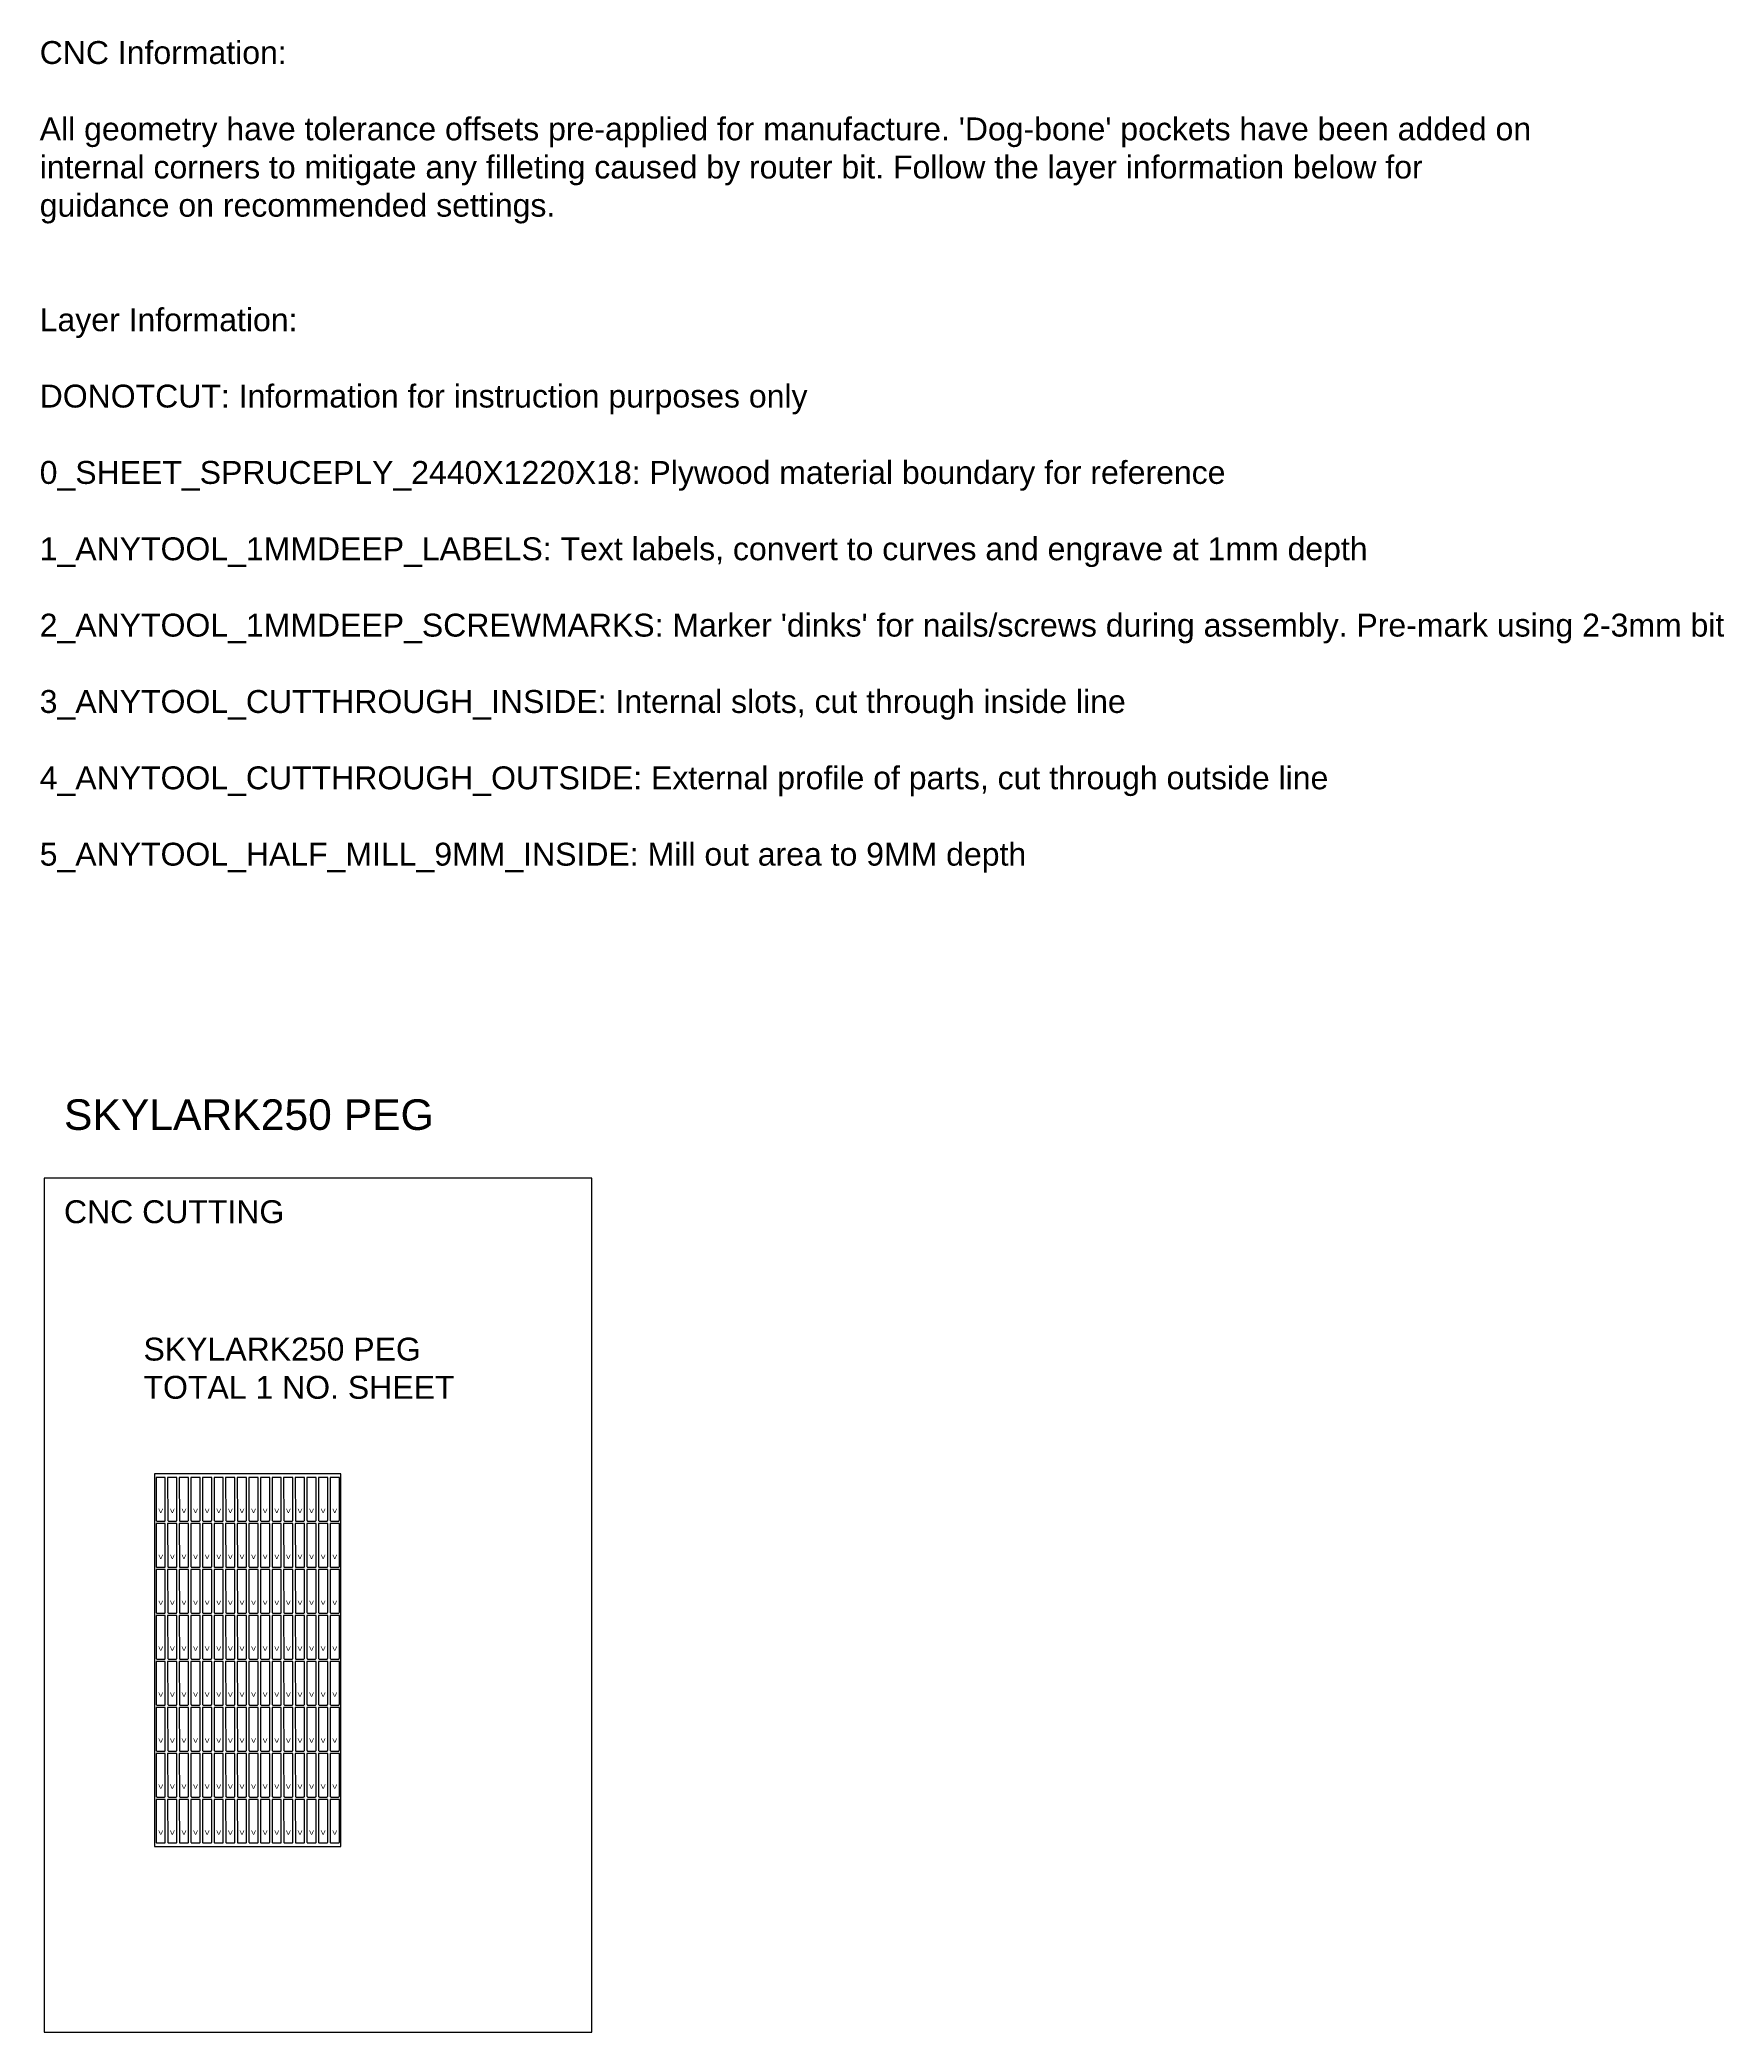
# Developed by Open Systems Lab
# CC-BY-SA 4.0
# Model space of a CAD drawing. Extents: x -30 to 12678, y 0 to 23683.
# Drawn here: x -29 to 11005, y 0 to 13050 of the extents above; entities that cross this region are included whole.
import ezdxf

# ---------------------------------------------------------------- set-up
doc = ezdxf.new("R2010")
doc.units = 0
for name, color, linetype in [('0_SHEET_SPRUCEPLY_2440X122', 1, 'CONTINUOUS'), ('1_ANYTOOL_1MMDEEP_LABELS_S', 2, 'CONTINUOUS'), ('4_ANYTOOL_CUTTHROUGH_OUTSI', 5, 'CONTINUOUS'), ('DONOTCUT', 18, 'CONTINUOUS')]:
    doc.layers.add(name, color=color, linetype=linetype)
doc.styles.add('ARIAL_REGULAR', font='arial.ttf')
doc.styles.add('MONOTXT_REGULAR', font='')
doc.styles.get('MONOTXT_REGULAR').set_extended_font_data('Monotxt')

msp = doc.modelspace()

# ---------------------------------------------------------------- linework, layer by layer
at = {"layer": '0_SHEET_SPRUCEPLY_2440X122'}
msp.add_lwpolyline([(723, 1217), (1943, 1217), (1943, 3657), (723, 3657)], close=True, dxfattribs=at)
at = {"layer": '4_ANYTOOL_CUTTHROUGH_OUTSI'}
for points in [[(733, 3353, 0.414214), (739, 3347), (787, 3347, 0.414214), (793, 3353), (793, 3633), (732, 3633)], [(809, 3353, 0.414214), (815, 3347), (863, 3347, 0.414214), (869, 3353), (869, 3633), (808, 3633)], [(885, 3353, 0.414214), (891, 3347), (939, 3347, 0.414214), (945, 3353), (945, 3633), (884, 3633)], [(961, 3353, 0.414214), (967, 3347), (1015, 3347, 0.414214), (1021, 3353), (1021, 3633), (960, 3633)], [(1037, 3353, 0.414214), (1043, 3347), (1091, 3347, 0.414214), (1097, 3353), (1097, 3633), (1036, 3633)], [(1113, 3353, 0.414214), (1119, 3347), (1167, 3347, 0.414214), (1173, 3353), (1173, 3633), (1112, 3633)], [(1189, 3353, 0.414214), (1195, 3347), (1243, 3347, 0.414214), (1249, 3353), (1249, 3633), (1188, 3633)], [(1265, 3353, 0.414214), (1271, 3347), (1319, 3347, 0.414214), (1325, 3353), (1325, 3633), (1264, 3633)], [(1341, 3353, 0.414214), (1347, 3347), (1395, 3347, 0.414214), (1401, 3353), (1401, 3633), (1340, 3633)], [(1417, 3353, 0.414214), (1423, 3347), (1471, 3347, 0.414214), (1477, 3353), (1477, 3633), (1416, 3633)], [(1493, 3353, 0.414214), (1499, 3347), (1547, 3347, 0.414214), (1553, 3353), (1553, 3633), (1492, 3633)], [(1569, 3353, 0.414214), (1575, 3347), (1623, 3347, 0.414214), (1629, 3353), (1629, 3633), (1568, 3633)], [(1645, 3353, 0.414214), (1651, 3347), (1699, 3347, 0.414214), (1705, 3353), (1705, 3633), (1644, 3633)], [(1721, 3353, 0.414214), (1727, 3347), (1775, 3347, 0.414214), (1781, 3353), (1781, 3633), (1720, 3633)], [(1797, 3353, 0.414214), (1803, 3347), (1851, 3347, 0.414214), (1857, 3353), (1857, 3633), (1796, 3633)], [(1873, 3353, 0.414214), (1879, 3347), (1927, 3347, 0.414214), (1933, 3353), (1933, 3633), (1872, 3633)], [(733, 3051, 0.414214), (739, 3045), (787, 3045, 0.414214), (793, 3051), (793, 3332), (732, 3332)], [(809, 3051, 0.414214), (815, 3045), (863, 3045, 0.414214), (869, 3051), (869, 3332), (808, 3332)], [(885, 3051, 0.414214), (891, 3045), (939, 3045, 0.414214), (945, 3051), (945, 3332), (884, 3332)], [(961, 3051, 0.414214), (967, 3045), (1015, 3045, 0.414214), (1021, 3051), (1021, 3332), (960, 3332)], [(1037, 3051, 0.414214), (1043, 3045), (1091, 3045, 0.414214), (1097, 3051), (1097, 3332), (1036, 3332)], [(1113, 3051, 0.414214), (1119, 3045), (1167, 3045, 0.414214), (1173, 3051), (1173, 3332), (1112, 3332)], [(1189, 3051, 0.414214), (1195, 3045), (1243, 3045, 0.414214), (1249, 3051), (1249, 3332), (1188, 3332)], [(1265, 3051, 0.414214), (1271, 3045), (1319, 3045, 0.414214), (1325, 3051), (1325, 3332), (1264, 3332)], [(1341, 3051, 0.414214), (1347, 3045), (1395, 3045, 0.414214), (1401, 3051), (1401, 3332), (1340, 3332)], [(1417, 3051, 0.414214), (1423, 3045), (1471, 3045, 0.414214), (1477, 3051), (1477, 3332), (1416, 3332)], [(1493, 3051, 0.414214), (1499, 3045), (1547, 3045, 0.414214), (1553, 3051), (1553, 3332), (1492, 3332)], [(1569, 3051, 0.414214), (1575, 3045), (1623, 3045, 0.414214), (1629, 3051), (1629, 3332), (1568, 3332)], [(1645, 3051, 0.414214), (1651, 3045), (1699, 3045, 0.414214), (1705, 3051), (1705, 3332), (1644, 3332)], [(1721, 3051, 0.414214), (1727, 3045), (1775, 3045, 0.414214), (1781, 3051), (1781, 3332), (1720, 3332)], [(1797, 3051, 0.414214), (1803, 3045), (1851, 3045, 0.414214), (1857, 3051), (1857, 3332), (1796, 3332)], [(1873, 3051, 0.414214), (1879, 3045), (1927, 3045, 0.414214), (1933, 3051), (1933, 3332), (1872, 3332)], [(733, 2750, 0.414214), (739, 2744), (787, 2744, 0.414214), (793, 2750), (793, 3030), (732, 3030)], [(809, 2750, 0.414214), (815, 2744), (863, 2744, 0.414214), (869, 2750), (869, 3030), (808, 3030)], [(885, 2750, 0.414214), (891, 2744), (939, 2744, 0.414214), (945, 2750), (945, 3030), (884, 3030)], [(961, 2750, 0.414214), (967, 2744), (1015, 2744, 0.414214), (1021, 2750), (1021, 3030), (960, 3030)], [(1037, 2750, 0.414214), (1043, 2744), (1091, 2744, 0.414214), (1097, 2750), (1097, 3030), (1036, 3030)], [(1113, 2750, 0.414214), (1119, 2744), (1167, 2744, 0.414214), (1173, 2750), (1173, 3030), (1112, 3030)], [(1189, 2750, 0.414214), (1195, 2744), (1243, 2744, 0.414214), (1249, 2750), (1249, 3030), (1188, 3030)], [(1265, 2750, 0.414214), (1271, 2744), (1319, 2744, 0.414214), (1325, 2750), (1325, 3030), (1264, 3030)], [(1341, 2750, 0.414214), (1347, 2744), (1395, 2744, 0.414214), (1401, 2750), (1401, 3030), (1340, 3030)], [(1417, 2750, 0.414214), (1423, 2744), (1471, 2744, 0.414214), (1477, 2750), (1477, 3030), (1416, 3030)], [(1493, 2750, 0.414214), (1499, 2744), (1547, 2744, 0.414214), (1553, 2750), (1553, 3030), (1492, 3030)], [(1569, 2750, 0.414214), (1575, 2744), (1623, 2744, 0.414214), (1629, 2750), (1629, 3030), (1568, 3030)], [(1645, 2750, 0.414214), (1651, 2744), (1699, 2744, 0.414214), (1705, 2750), (1705, 3030), (1644, 3030)], [(1721, 2750, 0.414214), (1727, 2744), (1775, 2744, 0.414214), (1781, 2750), (1781, 3030), (1720, 3030)], [(1797, 2750, 0.414214), (1803, 2744), (1851, 2744, 0.414214), (1857, 2750), (1857, 3030), (1796, 3030)], [(1873, 2750, 0.414214), (1879, 2744), (1927, 2744, 0.414214), (1933, 2750), (1933, 3030), (1872, 3030)], [(733, 2449, 0.414214), (739, 2443), (787, 2443, 0.414214), (793, 2449), (793, 2729), (732, 2729)], [(809, 2449, 0.414214), (815, 2443), (863, 2443, 0.414214), (869, 2449), (869, 2729), (808, 2729)], [(885, 2449, 0.414214), (891, 2443), (939, 2443, 0.414214), (945, 2449), (945, 2729), (884, 2729)], [(961, 2449, 0.414214), (967, 2443), (1015, 2443, 0.414214), (1021, 2449), (1021, 2729), (960, 2729)], [(1037, 2449, 0.414214), (1043, 2443), (1091, 2443, 0.414214), (1097, 2449), (1097, 2729), (1036, 2729)], [(1113, 2449, 0.414214), (1119, 2443), (1167, 2443, 0.414214), (1173, 2449), (1173, 2729), (1112, 2729)], [(1189, 2449, 0.414214), (1195, 2443), (1243, 2443, 0.414214), (1249, 2449), (1249, 2729), (1188, 2729)], [(1265, 2449, 0.414214), (1271, 2443), (1319, 2443, 0.414214), (1325, 2449), (1325, 2729), (1264, 2729)], [(1341, 2449, 0.414214), (1347, 2443), (1395, 2443, 0.414214), (1401, 2449), (1401, 2729), (1340, 2729)], [(1417, 2449, 0.414214), (1423, 2443), (1471, 2443, 0.414214), (1477, 2449), (1477, 2729), (1416, 2729)], [(1493, 2449, 0.414214), (1499, 2443), (1547, 2443, 0.414214), (1553, 2449), (1553, 2729), (1492, 2729)], [(1569, 2449, 0.414214), (1575, 2443), (1623, 2443, 0.414214), (1629, 2449), (1629, 2729), (1568, 2729)], [(1645, 2449, 0.414214), (1651, 2443), (1699, 2443, 0.414214), (1705, 2449), (1705, 2729), (1644, 2729)], [(1721, 2449, 0.414214), (1727, 2443), (1775, 2443, 0.414214), (1781, 2449), (1781, 2729), (1720, 2729)], [(1797, 2449, 0.414214), (1803, 2443), (1851, 2443, 0.414214), (1857, 2449), (1857, 2729), (1796, 2729)], [(1873, 2449, 0.414214), (1879, 2443), (1927, 2443, 0.414214), (1933, 2449), (1933, 2729), (1872, 2729)], [(733, 2148, 0.414214), (739, 2142), (787, 2142, 0.414214), (793, 2148), (793, 2428), (732, 2428)], [(809, 2148, 0.414214), (815, 2142), (863, 2142, 0.414214), (869, 2148), (869, 2428), (808, 2428)], [(885, 2148, 0.414214), (891, 2142), (939, 2142, 0.414214), (945, 2148), (945, 2428), (884, 2428)], [(961, 2148, 0.414214), (967, 2142), (1015, 2142, 0.414214), (1021, 2148), (1021, 2428), (960, 2428)], [(1037, 2148, 0.414214), (1043, 2142), (1091, 2142, 0.414214), (1097, 2148), (1097, 2428), (1036, 2428)], [(1113, 2148, 0.414214), (1119, 2142), (1167, 2142, 0.414214), (1173, 2148), (1173, 2428), (1112, 2428)], [(1189, 2148, 0.414214), (1195, 2142), (1243, 2142, 0.414214), (1249, 2148), (1249, 2428), (1188, 2428)], [(1265, 2148, 0.414214), (1271, 2142), (1319, 2142, 0.414214), (1325, 2148), (1325, 2428), (1264, 2428)], [(1341, 2148, 0.414214), (1347, 2142), (1395, 2142, 0.414214), (1401, 2148), (1401, 2428), (1340, 2428)], [(1417, 2148, 0.414214), (1423, 2142), (1471, 2142, 0.414214), (1477, 2148), (1477, 2428), (1416, 2428)], [(1493, 2148, 0.414214), (1499, 2142), (1547, 2142, 0.414214), (1553, 2148), (1553, 2428), (1492, 2428)], [(1569, 2148, 0.414214), (1575, 2142), (1623, 2142, 0.414214), (1629, 2148), (1629, 2428), (1568, 2428)], [(1645, 2148, 0.414214), (1651, 2142), (1699, 2142, 0.414214), (1705, 2148), (1705, 2428), (1644, 2428)], [(1721, 2148, 0.414214), (1727, 2142), (1775, 2142, 0.414214), (1781, 2148), (1781, 2428), (1720, 2428)], [(1797, 2148, 0.414214), (1803, 2142), (1851, 2142, 0.414214), (1857, 2148), (1857, 2428), (1796, 2428)], [(1873, 2148, 0.414214), (1879, 2142), (1927, 2142, 0.414214), (1933, 2148), (1933, 2428), (1872, 2428)], [(733, 1847, 0.414214), (739, 1841), (787, 1841, 0.414214), (793, 1847), (793, 2127), (732, 2127)], [(809, 1847, 0.414214), (815, 1841), (863, 1841, 0.414214), (869, 1847), (869, 2127), (808, 2127)], [(885, 1847, 0.414214), (891, 1841), (939, 1841, 0.414214), (945, 1847), (945, 2127), (884, 2127)], [(961, 1847, 0.414214), (967, 1841), (1015, 1841, 0.414214), (1021, 1847), (1021, 2127), (960, 2127)], [(1037, 1847, 0.414214), (1043, 1841), (1091, 1841, 0.414214), (1097, 1847), (1097, 2127), (1036, 2127)], [(1113, 1847, 0.414214), (1119, 1841), (1167, 1841, 0.414214), (1173, 1847), (1173, 2127), (1112, 2127)], [(1189, 1847, 0.414214), (1195, 1841), (1243, 1841, 0.414214), (1249, 1847), (1249, 2127), (1188, 2127)], [(1265, 1847, 0.414214), (1271, 1841), (1319, 1841, 0.414214), (1325, 1847), (1325, 2127), (1264, 2127)], [(1341, 1847, 0.414214), (1347, 1841), (1395, 1841, 0.414214), (1401, 1847), (1401, 2127), (1340, 2127)], [(1417, 1847, 0.414214), (1423, 1841), (1471, 1841, 0.414214), (1477, 1847), (1477, 2127), (1416, 2127)], [(1493, 1847, 0.414214), (1499, 1841), (1547, 1841, 0.414214), (1553, 1847), (1553, 2127), (1492, 2127)], [(1569, 1847, 0.414214), (1575, 1841), (1623, 1841, 0.414214), (1629, 1847), (1629, 2127), (1568, 2127)], [(1645, 1847, 0.414214), (1651, 1841), (1699, 1841, 0.414214), (1705, 1847), (1705, 2127), (1644, 2127)], [(1721, 1847, 0.414214), (1727, 1841), (1775, 1841, 0.414214), (1781, 1847), (1781, 2127), (1720, 2127)], [(1797, 1847, 0.414214), (1803, 1841), (1851, 1841, 0.414214), (1857, 1847), (1857, 2127), (1796, 2127)], [(1873, 1847, 0.414214), (1879, 1841), (1927, 1841, 0.414214), (1933, 1847), (1933, 2127), (1872, 2127)], [(733, 1546, 0.414214), (739, 1540), (787, 1540, 0.414214), (793, 1546), (793, 1826), (732, 1826)], [(809, 1546, 0.414214), (815, 1540), (863, 1540, 0.414214), (869, 1546), (869, 1826), (808, 1826)], [(885, 1546, 0.414214), (891, 1540), (939, 1540, 0.414214), (945, 1546), (945, 1826), (884, 1826)], [(961, 1546, 0.414214), (967, 1540), (1015, 1540, 0.414214), (1021, 1546), (1021, 1826), (960, 1826)], [(1037, 1546, 0.414214), (1043, 1540), (1091, 1540, 0.414214), (1097, 1546), (1097, 1826), (1036, 1826)], [(1113, 1546, 0.414214), (1119, 1540), (1167, 1540, 0.414214), (1173, 1546), (1173, 1826), (1112, 1826)], [(1189, 1546, 0.414214), (1195, 1540), (1243, 1540, 0.414214), (1249, 1546), (1249, 1826), (1188, 1826)], [(1265, 1546, 0.414214), (1271, 1540), (1319, 1540, 0.414214), (1325, 1546), (1325, 1826), (1264, 1826)], [(1341, 1546, 0.414214), (1347, 1540), (1395, 1540, 0.414214), (1401, 1546), (1401, 1826), (1340, 1826)], [(1417, 1546, 0.414214), (1423, 1540), (1471, 1540, 0.414214), (1477, 1546), (1477, 1826), (1416, 1826)], [(1493, 1546, 0.414214), (1499, 1540), (1547, 1540, 0.414214), (1553, 1546), (1553, 1826), (1492, 1826)], [(1569, 1546, 0.414214), (1575, 1540), (1623, 1540, 0.414214), (1629, 1546), (1629, 1826), (1568, 1826)], [(1645, 1546, 0.414214), (1651, 1540), (1699, 1540, 0.414214), (1705, 1546), (1705, 1826), (1644, 1826)], [(1721, 1546, 0.414214), (1727, 1540), (1775, 1540, 0.414214), (1781, 1546), (1781, 1826), (1720, 1826)], [(1797, 1546, 0.414214), (1803, 1540), (1851, 1540, 0.414214), (1857, 1546), (1857, 1826), (1796, 1826)], [(1873, 1546, 0.414214), (1879, 1540), (1927, 1540, 0.414214), (1933, 1546), (1933, 1826), (1872, 1826)], [(733, 1245, 0.414214), (739, 1239), (787, 1239, 0.414214), (793, 1245), (793, 1525), (732, 1525)], [(809, 1245, 0.414214), (815, 1239), (863, 1239, 0.414214), (869, 1245), (869, 1525), (808, 1525)], [(885, 1245, 0.414214), (891, 1239), (939, 1239, 0.414214), (945, 1245), (945, 1525), (884, 1525)], [(961, 1245, 0.414214), (967, 1239), (1015, 1239, 0.414214), (1021, 1245), (1021, 1525), (960, 1525)], [(1037, 1245, 0.414214), (1043, 1239), (1091, 1239, 0.414214), (1097, 1245), (1097, 1525), (1036, 1525)], [(1113, 1245, 0.414214), (1119, 1239), (1167, 1239, 0.414214), (1173, 1245), (1173, 1525), (1112, 1525)], [(1189, 1245, 0.414214), (1195, 1239), (1243, 1239, 0.414214), (1249, 1245), (1249, 1525), (1188, 1525)], [(1265, 1245, 0.414214), (1271, 1239), (1319, 1239, 0.414214), (1325, 1245), (1325, 1525), (1264, 1525)], [(1341, 1245, 0.414214), (1347, 1239), (1395, 1239, 0.414214), (1401, 1245), (1401, 1525), (1340, 1525)], [(1417, 1245, 0.414214), (1423, 1239), (1471, 1239, 0.414214), (1477, 1245), (1477, 1525), (1416, 1525)], [(1493, 1245, 0.414214), (1499, 1239), (1547, 1239, 0.414214), (1553, 1245), (1553, 1525), (1492, 1525)], [(1569, 1245, 0.414214), (1575, 1239), (1623, 1239, 0.414214), (1629, 1245), (1629, 1525), (1568, 1525)], [(1645, 1245, 0.414214), (1651, 1239), (1699, 1239, 0.414214), (1705, 1245), (1705, 1525), (1644, 1525)], [(1721, 1245, 0.414214), (1727, 1239), (1775, 1239, 0.414214), (1781, 1245), (1781, 1525), (1720, 1525)], [(1797, 1245, 0.414214), (1803, 1239), (1851, 1239, 0.414214), (1857, 1245), (1857, 1525), (1796, 1525)], [(1873, 1245, 0.414214), (1879, 1239), (1927, 1239, 0.414214), (1933, 1245), (1933, 1525), (1872, 1525)]]:
    msp.add_lwpolyline(points, format="xyb", close=True, dxfattribs=at)
at = {"layer": 'DONOTCUT'}
msp.add_lwpolyline([(0, 0), (3587, 0), (3587, 5593), (0, 5593)], close=True, dxfattribs=at)

# ---------------------------------------------------------------- texts
at = {"layer": '1_ANYTOOL_1MMDEEP_LABELS_S', "char_height": 40, "width": 134.49, "attachment_point": 1, "rotation": 90, "style": 'MONOTXT_REGULAR'}
for insert in [(743, 3398, 0), (819, 3398, 0), (895, 3398, 0), (971, 3398, 0), (1047, 3398, 0), (1123, 3398, 0), (1199, 3398, 0), (1275, 3398, 0), (1351, 3398, 0), (1427, 3398, 0), (1503, 3398, 0), (1579, 3398, 0), (1655, 3398, 0), (1731, 3398, 0), (1807, 3398, 0), (1883, 3398, 0), (743, 3097, 0), (819, 3097, 0), (895, 3097, 0), (971, 3097, 0), (1047, 3097, 0), (1123, 3097, 0), (1199, 3097, 0), (1275, 3097, 0), (1351, 3097, 0), (1427, 3097, 0), (1503, 3097, 0), (1579, 3097, 0), (1655, 3097, 0), (1731, 3097, 0), (1807, 3097, 0), (1883, 3097, 0), (743, 2796, 0), (819, 2796, 0), (895, 2796, 0), (971, 2796, 0), (1047, 2796, 0), (1123, 2796, 0), (1199, 2796, 0), (1275, 2796, 0), (1351, 2796, 0), (1427, 2796, 0), (1503, 2796, 0), (1579, 2796, 0), (1655, 2796, 0), (1731, 2796, 0), (1807, 2796, 0), (1883, 2796, 0), (743, 2495, 0), (819, 2495, 0), (895, 2495, 0), (971, 2495, 0), (1047, 2495, 0), (1123, 2495, 0), (1199, 2495, 0), (1275, 2495, 0), (1351, 2495, 0), (1427, 2495, 0), (1503, 2495, 0), (1579, 2495, 0), (1655, 2495, 0), (1731, 2495, 0), (1807, 2495, 0), (1883, 2495, 0), (743, 2194, 0), (819, 2194, 0), (895, 2194, 0), (971, 2194, 0), (1047, 2194, 0), (1123, 2194, 0), (1199, 2194, 0), (1275, 2194, 0), (1351, 2194, 0), (1427, 2194, 0), (1503, 2194, 0), (1579, 2194, 0), (1655, 2194, 0), (1731, 2194, 0), (1807, 2194, 0), (1883, 2194, 0), (743, 1893, 0), (819, 1893, 0), (895, 1893, 0), (971, 1893, 0), (1047, 1893, 0), (1123, 1893, 0), (1199, 1893, 0), (1275, 1893, 0), (1351, 1893, 0), (1427, 1893, 0), (1503, 1893, 0), (1579, 1893, 0), (1655, 1893, 0), (1731, 1893, 0), (1807, 1893, 0), (1883, 1893, 0), (743, 1591, 0), (819, 1591, 0), (895, 1591, 0), (971, 1591, 0), (1047, 1591, 0), (1123, 1591, 0), (1199, 1591, 0), (1275, 1591, 0), (1351, 1591, 0), (1427, 1591, 0), (1503, 1591, 0), (1579, 1591, 0), (1655, 1591, 0), (1731, 1591, 0), (1807, 1591, 0), (1883, 1591, 0), (743, 1290, 0), (819, 1290, 0), (895, 1290, 0), (971, 1290, 0), (1047, 1290, 0), (1123, 1290, 0), (1199, 1290, 0), (1275, 1290, 0), (1351, 1290, 0), (1427, 1290, 0), (1503, 1290, 0), (1579, 1290, 0), (1655, 1290, 0), (1731, 1290, 0), (1807, 1290, 0), (1883, 1290, 0)]:
    msp.add_mtext('<', dxfattribs=dict(at, insert=insert))
at = {"layer": 'DONOTCUT', "attachment_point": 1, "style": 'ARIAL_REGULAR'}
for s, insert, char_height, width in [("{\\fArial;CNC Information:}\\P\\P{\\fArial;All geometry have tolerance offsets pre-applied for manufacture. 'Dog-bone' pockets have been added on}\\P{\\fArial;internal corners to mitigate any filleting caused by router bit. Follow the layer information below for}\\P{\\fArial;guidance on recommended settings.}\\P\\P\\P{\\fArial;Layer Information:}\\P\\P{\\fArial;DONOTCUT: Information for instruction purposes only}\\P\\P{\\fArial;0_SHEET_SPRUCEPLY_2440X1220X18: Plywood material boundary for reference}\\P\\P{\\fArial;1_ANYTOOL_1MMDEEP_LABELS: Text labels, convert to curves and engrave at 1mm depth}\\P\\P{\\fArial;2_ANYTOOL_1MMDEEP_SCREWMARKS: Marker 'dinks' for nails/screws during assembly. Pre-mark using 2-3mm bit}\\P\\P{\\fArial;3_ANYTOOL_CUTTHROUGH_INSIDE: Internal slots, cut through inside line}\\P\\P{\\fArial;4_ANYTOOL_CUTTHROUGH_OUTSIDE: External profile of parts, cut through outside line}\\P\\P{\\fArial;5_ANYTOOL_HALF_MILL_9MM_INSIDE: Mill out area to 9MM depth}", (-30, 13042), 150, 22265.22), ('SKYLARK250 PEG', (129, 6110, 0), 200, 5193.48), ('CNC CUTTING', (129, 5449, 0), 150, 3150), ('{\\fArial;SKYLARK250 PEG}\\P{\\fArial;TOTAL 1 NO. SHEET}', (650, 4549, 0), 150, 4350)]:
    msp.add_mtext(s, dxfattribs=dict(at, insert=insert, char_height=char_height, width=width))

doc.saveas('drawing.dxf')
